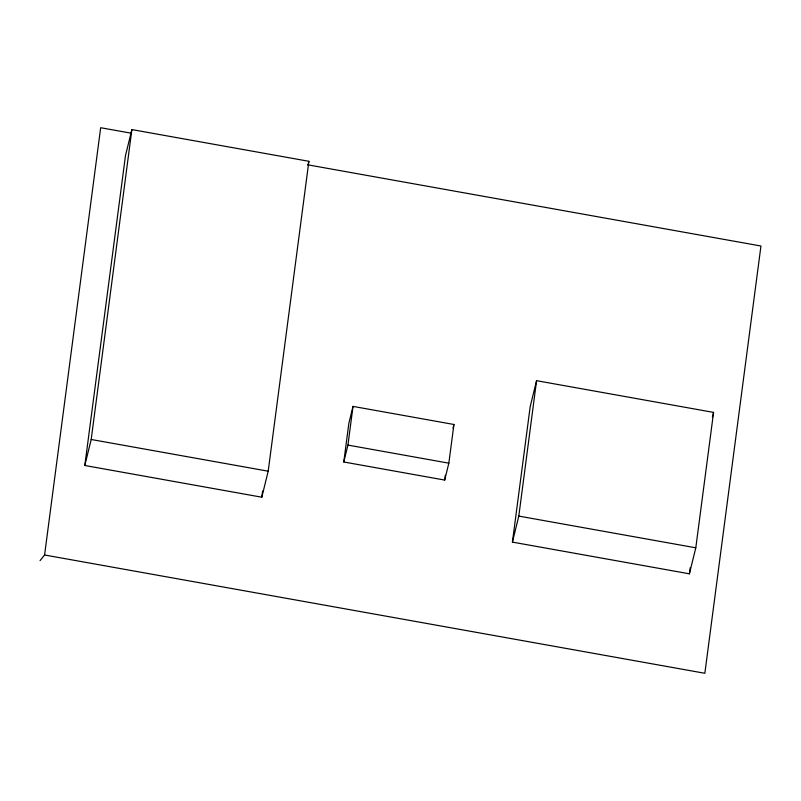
<?xml version="1.0" encoding="UTF-8"?>
<svg xmlns="http://www.w3.org/2000/svg" width="801" height="801" viewBox="0 0 801 801"><rect width="100%" height="100%" fill="white"/><g stroke="black" fill="none" stroke-linecap="round" stroke-linejoin="round"><path stroke-width="1.2" d="M40.05 560.65L44.586 554.973L100.676 127.719L131.474 133.236M84.806 465.491L125.487 155.604L131.875 129.592L308.876 161.301L268.195 471.198L261.807 497.211L84.806 465.491L91.194 439.489L131.875 129.592M261.807 497.211L262.618 491.013M343.779 461.987L348.856 423.298L353.011 406.397L453.927 424.48L448.84 463.168L444.695 480.069L343.779 461.987L347.934 445.086L353.011 406.397M444.695 480.069L445.326 475.233M512.41 542.107L530.182 406.698L536.57 380.685L713.571 412.395L695.799 547.804L689.401 573.816L512.41 542.107L518.798 516.094L536.57 380.685M689.401 573.816L690.212 567.659M308.005 164.856L308.876 161.301M453.036 428.104L453.927 424.48M712.409 417.131L713.571 412.395M307.634 164.796L760.95 246.007L704.85 673.281L44.586 554.993M347.934 445.086L448.84 463.168M91.194 439.489L268.195 471.198M518.798 516.094L695.799 547.804"/></g></svg>
